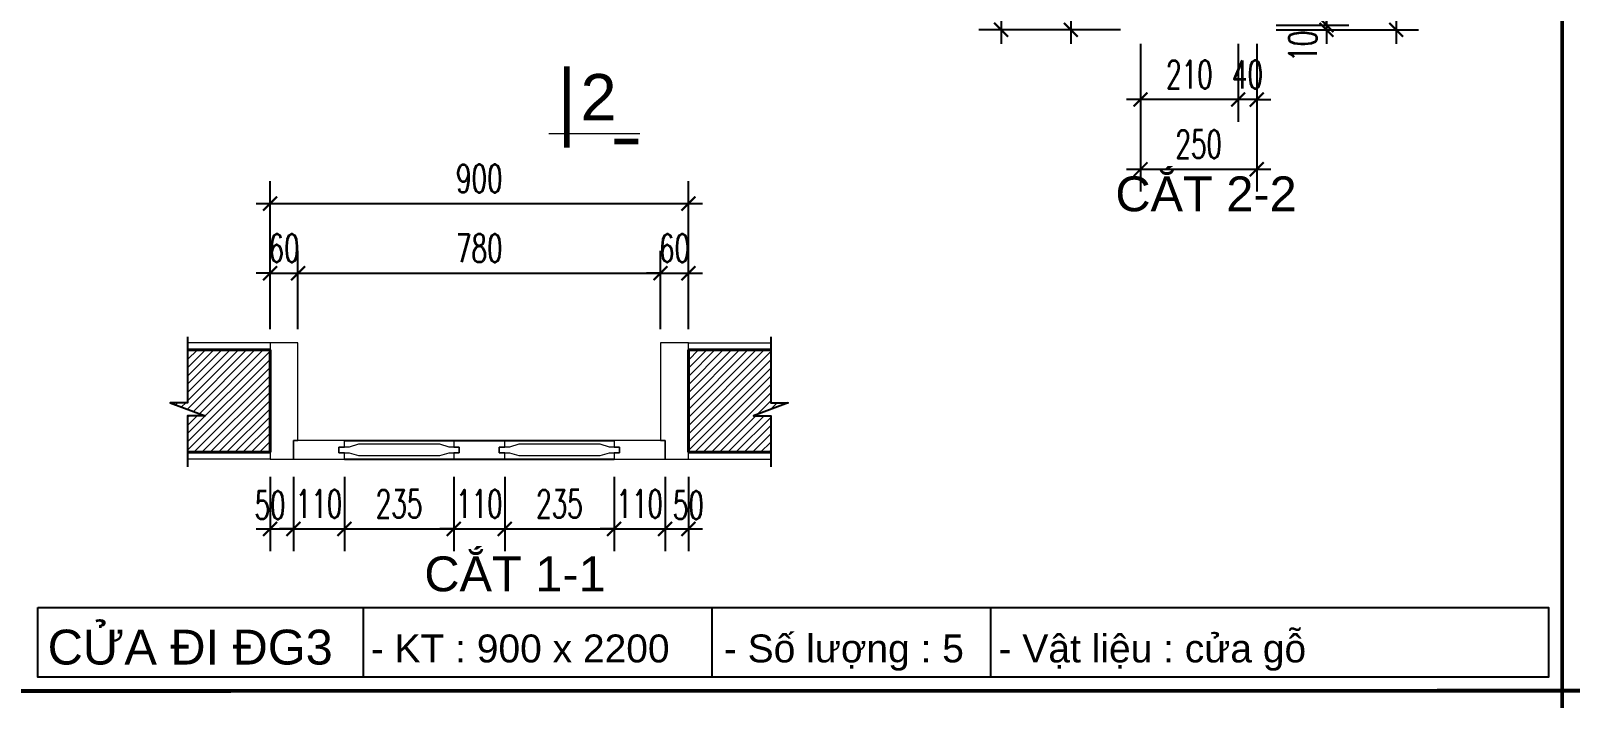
# Model space of a CAD drawing. Header units: millimetres. Extents: x -229618 to 2906, y -178063 to 96806.
# Drawn here: x -15652 to -12340, y -43456 to -42020 of the extents above; entities that cross this region are included whole.
import ezdxf
from ezdxf.enums import TextEntityAlignment as Align

# ---------------------------------------------------------------- set-up
doc = ezdxf.new("R2010")
doc.units = ezdxf.units.MM
doc.header["$LTSCALE"] = 200
doc.header["$MEASUREMENT"] = 0
doc.header["$PDMODE"] = 3
doc.header["$PDSIZE"] = 50
doc.linetypes.add('DASHED2', pattern=[0.375, 0.25, -0.125])
doc.layers.get('0').update_dxf_attribs({"color": 95, "linetype": 'CONTINUOUS'})
doc.layers.get('DEFPOINTS').update_dxf_attribs({"linetype": 'CONTINUOUS'})
for name, color, linetype, lineweight in [('cat', 1, 'CONTINUOUS', 40), ('hatch', 250, 'CONTINUOUS', 5), ('khuat', 8, 'DASHED2', 15), ('thay', 7, 'CONTINUOUS', 18)]:
    doc.layers.add(name, color=color, linetype=linetype, lineweight=lineweight)
for name, color, linetype in [('CUA', 145, 'CONTINUOUS'), ('DIM', 251, 'CONTINUOUS'), ('TEXT', 33, 'CONTINUOUS')]:
    doc.layers.add(name, color=color, linetype=linetype)
doc.styles.add('Aria H iso', font='Vharial_0.ttf')
doc.styles.add('Arial iso', font='vnarial_0.ttf')
doc.styles.add('Scale', font='vnsimli.shx', dxfattribs={"width": 0.65, "bigfont": 'bigfont.shx'})
doc.dimstyles.new('Scale', dxfattribs={"dimscale": 75, "dimtxt": 2, "dimasz": 1, "dimexe": 1.6, "dimexo": 0, "dimgap": 0.8, "dimtad": 1, "dimdec": 0, "dimzin": 0, "dimdsep": 46, "dimtxsty": 'Scale', "dimblk": 'ARCHTICK', "dimcen": 0.1, "dimdle": 1, "dimclrd": 256, "dimclre": 256, "dimclrt": 3, "dimadec": 0, "dimazin": 0, "dimtfac": 1, "dimtdec": 0, "dimtix": 1, "dimtmove": 2, "dimatfit": 3, "dimldrblk": 'ARCHTICK', "dimfxl": 0, "dimtolj": 1, "dimtzin": 0, "dimarcsym": 0})
pattern_1 = [(45, (-75380.774, -45359.197), (-8.8388348, 8.8388348), [])]

# ---------------------------------------------------------------- blocks, each defined once
blk = doc.blocks.new('cactd')
at = {"layer": 'thay', "ltscale": 600}
blk.add_line((-9972, -9225), (2458, -9225), dxfattribs=at)
at = {"layer": 'thay', "ltscale": 600, "const_width": 762}
for points in [[(0, 0), (0, -11114)], [(-9771, -10263), (-6486, -10263)]]:
    blk.add_lwpolyline(points, dxfattribs=at)
at = {"layer": 'TEXT', "style": 'Aria H iso'}
blk.add_attdef('1', text='', height=6350, dxfattribs=at).set_placement((-4149, -4127), align=Align.MIDDLE_CENTER)
blk = doc.blocks.new('_ArchTick')
at = {"color": 0, "linetype": 'ByBlock', "const_width": 0.15}
blk.add_lwpolyline([(-0.5, -0.5), (0.5, 0.5)], dxfattribs=at)
blk = doc.blocks.new('*D438')
at = {"layer": 'DEFPOINTS', "color": 0, "linetype": 'Continuous'}
for p in [(-12972.5, -39817.9), (-12972.5, -42017.9), (-12714.1, -42017.9)]:
    blk.add_point(p, dxfattribs=at)
at = {"layer": 'DIM', "linetype": 'Continuous', "lineweight": -2}
for p, q in [((-12714.1, -39787.9), (-12714.1, -42047.9)), ((-12972.5, -39817.9), (-12666.1, -39817.9)), ((-12972.5, -42017.9), (-12666.1, -42017.9))]:
    blk.add_line(p, q, dxfattribs=at)
at = {"layer": 'DIM', "linetype": 'Continuous', "lineweight": -2, "xscale": 30, "yscale": 30, "zscale": 30}
for p, rotation in [((-12714.1, -39817.9), 90), ((-12714.1, -42017.9), 270)]:
    blk.add_blockref('_ArchTick', p, dxfattribs=dict(at, rotation=rotation))
at = {"layer": 'DIM', "color": 3, "linetype": 'Continuous', "insert": (-12768.1, -40917.9), "char_height": 60, "attachment_point": 5, "rotation": 90, "style": 'Scale'}
blk.add_mtext('\\A1;2200', dxfattribs=at)
blk = doc.blocks.new('*D445')
at = {"layer": 'DEFPOINTS', "color": 0, "linetype": 'Continuous'}
for p in [(-12972.5, -41827.9), (-12972.5, -42007.9), (-12864.1, -42007.9)]:
    blk.add_point(p, dxfattribs=at)
at = {"layer": 'DIM', "linetype": 'Continuous', "lineweight": -2}
for p, q in [((-12972.5, -41827.9), (-12816.1, -41827.9)), ((-12864.1, -41797.9), (-12864.1, -42037.9)), ((-12972.5, -42007.9), (-12816.1, -42007.9))]:
    blk.add_line(p, q, dxfattribs=at)
at = {"layer": 'DIM', "linetype": 'Continuous', "lineweight": -2, "xscale": 30, "yscale": 30, "zscale": 30}
for p, rotation in [((-12864.1, -41827.9), 90), ((-12864.1, -42007.9), 270)]:
    blk.add_blockref('_ArchTick', p, dxfattribs=dict(at, rotation=rotation))
at = {"layer": 'DIM', "color": 3, "linetype": 'Continuous', "insert": (-12918.1, -41917.9), "char_height": 60, "attachment_point": 5, "rotation": 90, "style": 'Scale'}
blk.add_mtext('\\A1;180', dxfattribs=at)
blk = doc.blocks.new('*D446')
at = {"layer": 'DEFPOINTS', "color": 0, "linetype": 'Continuous'}
for p in [(-12972.5, -42007.9), (-12972.5, -42017.9), (-12864.1, -42017.9)]:
    blk.add_point(p, dxfattribs=at)
at = {"layer": 'DIM', "linetype": 'Continuous', "lineweight": -2}
for p, q in [((-12864.1, -42007.9), (-12864.1, -41977.9)), ((-12972.5, -42007.9), (-12816.1, -42007.9)), ((-12972.5, -42017.9), (-12816.1, -42017.9)), ((-12864.1, -42007.9), (-12864.1, -42017.9)), ((-12864.1, -42017.9), (-12864.1, -42047.9))]:
    blk.add_line(p, q, dxfattribs=at)
at = {"layer": 'DIM', "linetype": 'Continuous', "lineweight": -2, "xscale": 30, "yscale": 30, "zscale": 30}
for p, rotation in [((-12864.1, -42007.9), 270), ((-12864.1, -42017.9), 90)]:
    blk.add_blockref('_ArchTick', p, dxfattribs=dict(at, rotation=rotation))
at = {"layer": 'DIM', "color": 3, "linetype": 'Continuous', "insert": (-12915.1, -42053.1), "char_height": 60, "attachment_point": 5, "rotation": 90, "style": 'Scale'}
blk.add_mtext('\\A1;10', dxfattribs=at)
blk = doc.blocks.new('*D448')
at = {"layer": 'DEFPOINTS', "color": 0, "linetype": 'Continuous'}
for p in [(-13307.6, -39817.9), (-13564.1, -42017.9), (-13307.6, -42017.9)]:
    blk.add_point(p, dxfattribs=at)
at = {"layer": 'DIM', "linetype": 'Continuous', "lineweight": -2}
for p, q in [((-13564.1, -39787.9), (-13564.1, -42047.9)), ((-13307.6, -39817.9), (-13612.1, -39817.9)), ((-13307.6, -42017.9), (-13612.1, -42017.9))]:
    blk.add_line(p, q, dxfattribs=at)
at = {"layer": 'DIM', "linetype": 'Continuous', "lineweight": -2, "xscale": 30, "yscale": 30, "zscale": 30}
for p, rotation in [((-13564.1, -39817.9), 90), ((-13564.1, -42017.9), 270)]:
    blk.add_blockref('_ArchTick', p, dxfattribs=dict(at, rotation=rotation))
at = {"layer": 'DIM', "color": 3, "linetype": 'Continuous', "insert": (-13618.1, -40917.9), "char_height": 60, "attachment_point": 5, "rotation": 90, "style": 'Scale'}
blk.add_mtext('\\A1;2200', dxfattribs=at)
blk = doc.blocks.new('*D449')
at = {"layer": 'DEFPOINTS', "color": 0, "linetype": 'Continuous'}
for p in [(-13307.6, -39877.9), (-13414.1, -42017.9), (-13307.6, -42017.9)]:
    blk.add_point(p, dxfattribs=at)
at = {"layer": 'DIM', "linetype": 'Continuous', "lineweight": -2}
for p, q in [((-13414.1, -39847.9), (-13414.1, -42047.9)), ((-13307.6, -39877.9), (-13462.1, -39877.9)), ((-13307.6, -42017.9), (-13462.1, -42017.9))]:
    blk.add_line(p, q, dxfattribs=at)
at = {"layer": 'DIM', "linetype": 'Continuous', "lineweight": -2, "xscale": 30, "yscale": 30, "zscale": 30}
for p, rotation in [((-13414.1, -39877.9), 90), ((-13414.1, -42017.9), 270)]:
    blk.add_blockref('_ArchTick', p, dxfattribs=dict(at, rotation=rotation))
at = {"layer": 'DIM', "color": 3, "linetype": 'Continuous', "insert": (-13468.1, -40947.9), "char_height": 60, "attachment_point": 5, "rotation": 90, "style": 'Scale'}
blk.add_mtext('\\A1;2140', dxfattribs=at)
blk = doc.blocks.new('*D450')
at = {"layer": 'DEFPOINTS', "color": 0, "linetype": 'Continuous'}
for p in [(-15136.9, -42979.6), (-15086.7, -42979.6), (-15086.7, -43091.6)]:
    blk.add_point(p, dxfattribs=at)
at = {"layer": 'DIM', "linetype": 'Continuous', "lineweight": -2}
for p, q in [((-15136.9, -42979.6), (-15136.9, -43139.6)), ((-15086.7, -42979.6), (-15086.7, -43139.6)), ((-15166.9, -43091.6), (-15056.7, -43091.6))]:
    blk.add_line(p, q, dxfattribs=at)
at = {"layer": 'DIM', "linetype": 'Continuous', "lineweight": -2, "xscale": 30, "yscale": 30, "zscale": 30, "rotation": 180}
blk.add_blockref('_ArchTick', (-15136.9, -43091.6), dxfattribs=at)
at = {"layer": 'DIM', "linetype": 'Continuous', "lineweight": -2, "xscale": 30, "yscale": 30, "zscale": 30}
blk.add_blockref('_ArchTick', (-15086.7, -43091.6), dxfattribs=at)
at = {"layer": 'DIM', "color": 3, "linetype": 'Continuous', "insert": (-15136.9, -43040.6), "char_height": 60, "attachment_point": 5, "style": 'Scale'}
blk.add_mtext('\\A1;50', dxfattribs=at)
blk = doc.blocks.new('*D451')
at = {"layer": 'DEFPOINTS', "color": 0, "linetype": 'Continuous'}
for p in [(-15086.7, -42979.6), (-14976.9, -42979.6), (-14976.9, -43091.6)]:
    blk.add_point(p, dxfattribs=at)
at = {"layer": 'DIM', "linetype": 'Continuous', "lineweight": -2}
for p, q in [((-15086.7, -42979.6), (-15086.7, -43139.6)), ((-14976.9, -42979.6), (-14976.9, -43139.6)), ((-15086.7, -43091.6), (-15116.7, -43091.6)), ((-15086.7, -43091.6), (-14976.9, -43091.6)), ((-14976.9, -43091.6), (-14946.9, -43091.6))]:
    blk.add_line(p, q, dxfattribs=at)
at = {"layer": 'DIM', "linetype": 'Continuous', "lineweight": -2, "xscale": 30, "yscale": 30, "zscale": 30}
blk.add_blockref('_ArchTick', (-15086.7, -43091.6), dxfattribs=at)
at = {"layer": 'DIM', "linetype": 'Continuous', "lineweight": -2, "xscale": 30, "yscale": 30, "zscale": 30, "rotation": 180}
blk.add_blockref('_ArchTick', (-14976.9, -43091.6), dxfattribs=at)
at = {"layer": 'DIM', "color": 3, "linetype": 'Continuous', "insert": (-15031.8, -43037.6), "char_height": 60, "attachment_point": 5, "style": 'Scale'}
blk.add_mtext('\\A1;110', dxfattribs=at)
blk = doc.blocks.new('*D452')
at = {"layer": 'DEFPOINTS', "color": 0, "linetype": 'Continuous'}
for p in [(-14976.9, -42979.6), (-14741.9, -42979.6), (-14741.9, -43091.6)]:
    blk.add_point(p, dxfattribs=at)
at = {"layer": 'DIM', "linetype": 'Continuous', "lineweight": -2}
for p, q in [((-14976.9, -42979.6), (-14976.9, -43139.6)), ((-14741.9, -42979.6), (-14741.9, -43139.6)), ((-15006.9, -43091.6), (-14711.9, -43091.6))]:
    blk.add_line(p, q, dxfattribs=at)
at = {"layer": 'DIM', "linetype": 'Continuous', "lineweight": -2, "xscale": 30, "yscale": 30, "zscale": 30, "rotation": 180}
blk.add_blockref('_ArchTick', (-14976.9, -43091.6), dxfattribs=at)
at = {"layer": 'DIM', "linetype": 'Continuous', "lineweight": -2, "xscale": 30, "yscale": 30, "zscale": 30}
blk.add_blockref('_ArchTick', (-14741.9, -43091.6), dxfattribs=at)
at = {"layer": 'DIM', "color": 3, "linetype": 'Continuous', "insert": (-14859.4, -43037.6), "char_height": 60, "attachment_point": 5, "style": 'Scale'}
blk.add_mtext('\\A1;235', dxfattribs=at)
blk = doc.blocks.new('*D453')
at = {"layer": 'DEFPOINTS', "color": 0, "linetype": 'Continuous'}
for p in [(-14741.9, -42979.6), (-14631.9, -42979.6), (-14631.9, -43091.6)]:
    blk.add_point(p, dxfattribs=at)
at = {"layer": 'DIM', "linetype": 'Continuous', "lineweight": -2}
for p, q in [((-14741.9, -42979.6), (-14741.9, -43139.6)), ((-14631.9, -42979.6), (-14631.9, -43139.6)), ((-14741.9, -43091.6), (-14771.9, -43091.6)), ((-14741.9, -43091.6), (-14631.9, -43091.6)), ((-14631.9, -43091.6), (-14601.9, -43091.6))]:
    blk.add_line(p, q, dxfattribs=at)
at = {"layer": 'DIM', "linetype": 'Continuous', "lineweight": -2, "xscale": 30, "yscale": 30, "zscale": 30}
blk.add_blockref('_ArchTick', (-14741.9, -43091.6), dxfattribs=at)
at = {"layer": 'DIM', "linetype": 'Continuous', "lineweight": -2, "xscale": 30, "yscale": 30, "zscale": 30, "rotation": 180}
blk.add_blockref('_ArchTick', (-14631.9, -43091.6), dxfattribs=at)
at = {"layer": 'DIM', "color": 3, "linetype": 'Continuous', "insert": (-14686.9, -43037.6), "char_height": 60, "attachment_point": 5, "style": 'Scale'}
blk.add_mtext('\\A1;110', dxfattribs=at)
blk = doc.blocks.new('*D454')
at = {"layer": 'DEFPOINTS', "color": 0, "linetype": 'Continuous'}
for p in [(-14631.9, -42979.6), (-14396.9, -42979.6), (-14396.9, -43091.6)]:
    blk.add_point(p, dxfattribs=at)
at = {"layer": 'DIM', "linetype": 'Continuous', "lineweight": -2}
for p, q in [((-14631.9, -42979.6), (-14631.9, -43139.6)), ((-14396.9, -42979.6), (-14396.9, -43139.6)), ((-14661.9, -43091.6), (-14366.9, -43091.6))]:
    blk.add_line(p, q, dxfattribs=at)
at = {"layer": 'DIM', "linetype": 'Continuous', "lineweight": -2, "xscale": 30, "yscale": 30, "zscale": 30, "rotation": 180}
blk.add_blockref('_ArchTick', (-14631.9, -43091.6), dxfattribs=at)
at = {"layer": 'DIM', "linetype": 'Continuous', "lineweight": -2, "xscale": 30, "yscale": 30, "zscale": 30}
blk.add_blockref('_ArchTick', (-14396.9, -43091.6), dxfattribs=at)
at = {"layer": 'DIM', "color": 3, "linetype": 'Continuous', "insert": (-14514.4, -43037.6), "char_height": 60, "attachment_point": 5, "style": 'Scale'}
blk.add_mtext('\\A1;235', dxfattribs=at)
blk = doc.blocks.new('*D455')
at = {"layer": 'DEFPOINTS', "color": 0, "linetype": 'Continuous'}
for p in [(-14396.9, -42979.6), (-14286.9, -42979.6), (-14286.9, -43091.6)]:
    blk.add_point(p, dxfattribs=at)
at = {"layer": 'DIM', "linetype": 'Continuous', "lineweight": -2}
for p, q in [((-14396.9, -42979.6), (-14396.9, -43139.6)), ((-14286.9, -42979.6), (-14286.9, -43139.6)), ((-14396.9, -43091.6), (-14426.9, -43091.6)), ((-14396.9, -43091.6), (-14286.9, -43091.6)), ((-14286.9, -43091.6), (-14256.9, -43091.6))]:
    blk.add_line(p, q, dxfattribs=at)
at = {"layer": 'DIM', "linetype": 'Continuous', "lineweight": -2, "xscale": 30, "yscale": 30, "zscale": 30}
blk.add_blockref('_ArchTick', (-14396.9, -43091.6), dxfattribs=at)
at = {"layer": 'DIM', "linetype": 'Continuous', "lineweight": -2, "xscale": 30, "yscale": 30, "zscale": 30, "rotation": 180}
blk.add_blockref('_ArchTick', (-14286.9, -43091.6), dxfattribs=at)
at = {"layer": 'DIM', "color": 3, "linetype": 'Continuous', "insert": (-14341.9, -43037.6), "char_height": 60, "attachment_point": 5, "style": 'Scale'}
blk.add_mtext('\\A1;110', dxfattribs=at)
blk = doc.blocks.new('*D456')
at = {"layer": 'DEFPOINTS', "color": 0, "linetype": 'Continuous'}
for p in [(-14286.9, -42979.6), (-14236.9, -42979.6), (-14236.9, -43091.6)]:
    blk.add_point(p, dxfattribs=at)
at = {"layer": 'DIM', "linetype": 'Continuous', "lineweight": -2}
for p, q in [((-14286.9, -42979.6), (-14286.9, -43139.6)), ((-14236.9, -42979.6), (-14236.9, -43139.6)), ((-14316.9, -43091.6), (-14206.9, -43091.6))]:
    blk.add_line(p, q, dxfattribs=at)
at = {"layer": 'DIM', "linetype": 'Continuous', "lineweight": -2, "xscale": 30, "yscale": 30, "zscale": 30, "rotation": 180}
blk.add_blockref('_ArchTick', (-14286.9, -43091.6), dxfattribs=at)
at = {"layer": 'DIM', "linetype": 'Continuous', "lineweight": -2, "xscale": 30, "yscale": 30, "zscale": 30}
blk.add_blockref('_ArchTick', (-14236.9, -43091.6), dxfattribs=at)
at = {"layer": 'DIM', "color": 3, "linetype": 'Continuous', "insert": (-14236.9, -43040.6), "char_height": 60, "attachment_point": 5, "style": 'Scale'}
blk.add_mtext('\\A1;50', dxfattribs=at)
blk = doc.blocks.new('*D478')
at = {"layer": 'DEFPOINTS', "color": 0, "linetype": 'Continuous'}
for p in [(-15076.9, -42541.6), (-15136.9, -42661.6), (-15076.9, -42661.6)]:
    blk.add_point(p, dxfattribs=at)
at = {"layer": 'DIM', "linetype": 'Continuous', "lineweight": -2}
for p, q in [((-15136.9, -42661.6), (-15136.9, -42493.6)), ((-15076.9, -42661.6), (-15076.9, -42493.6)), ((-15136.9, -42541.6), (-15166.9, -42541.6)), ((-15136.9, -42541.6), (-15076.9, -42541.6)), ((-15076.9, -42541.6), (-15046.9, -42541.6))]:
    blk.add_line(p, q, dxfattribs=at)
at = {"layer": 'DIM', "linetype": 'Continuous', "lineweight": -2, "xscale": 30, "yscale": 30, "zscale": 30}
blk.add_blockref('_ArchTick', (-15136.9, -42541.6), dxfattribs=at)
at = {"layer": 'DIM', "linetype": 'Continuous', "lineweight": -2, "xscale": 30, "yscale": 30, "zscale": 30, "rotation": 180}
blk.add_blockref('_ArchTick', (-15076.9, -42541.6), dxfattribs=at)
at = {"layer": 'DIM', "color": 3, "linetype": 'Continuous', "insert": (-15106.9, -42487.6), "char_height": 60, "attachment_point": 5, "style": 'Scale'}
blk.add_mtext('\\A1;60', dxfattribs=at)
blk = doc.blocks.new('*D479')
at = {"layer": 'DEFPOINTS', "color": 0, "linetype": 'Continuous'}
for p in [(-14296.9, -42541.6), (-15076.9, -42661.6), (-14296.9, -42661.6)]:
    blk.add_point(p, dxfattribs=at)
at = {"layer": 'DIM', "linetype": 'Continuous', "lineweight": -2}
for p, q in [((-15076.9, -42661.6), (-15076.9, -42493.6)), ((-14296.9, -42661.6), (-14296.9, -42493.6)), ((-15106.9, -42541.6), (-14266.9, -42541.6))]:
    blk.add_line(p, q, dxfattribs=at)
at = {"layer": 'DIM', "linetype": 'Continuous', "lineweight": -2, "xscale": 30, "yscale": 30, "zscale": 30, "rotation": 180}
blk.add_blockref('_ArchTick', (-15076.9, -42541.6), dxfattribs=at)
at = {"layer": 'DIM', "linetype": 'Continuous', "lineweight": -2, "xscale": 30, "yscale": 30, "zscale": 30}
blk.add_blockref('_ArchTick', (-14296.9, -42541.6), dxfattribs=at)
at = {"layer": 'DIM', "color": 3, "linetype": 'Continuous', "insert": (-14686.9, -42487.6), "char_height": 60, "attachment_point": 5, "style": 'Scale'}
blk.add_mtext('\\A1;780', dxfattribs=at)
blk = doc.blocks.new('*D480')
at = {"layer": 'DEFPOINTS', "color": 0, "linetype": 'Continuous'}
for p in [(-14236.9, -42541.6), (-14296.9, -42661.6), (-14236.9, -42661.6)]:
    blk.add_point(p, dxfattribs=at)
at = {"layer": 'DIM', "linetype": 'Continuous', "lineweight": -2}
for p, q in [((-14296.9, -42661.6), (-14296.9, -42493.6)), ((-14236.9, -42661.6), (-14236.9, -42493.6)), ((-14296.9, -42541.6), (-14326.9, -42541.6)), ((-14296.9, -42541.6), (-14236.9, -42541.6)), ((-14236.9, -42541.6), (-14206.9, -42541.6))]:
    blk.add_line(p, q, dxfattribs=at)
at = {"layer": 'DIM', "linetype": 'Continuous', "lineweight": -2, "xscale": 30, "yscale": 30, "zscale": 30}
blk.add_blockref('_ArchTick', (-14296.9, -42541.6), dxfattribs=at)
at = {"layer": 'DIM', "linetype": 'Continuous', "lineweight": -2, "xscale": 30, "yscale": 30, "zscale": 30, "rotation": 180}
blk.add_blockref('_ArchTick', (-14236.9, -42541.6), dxfattribs=at)
at = {"layer": 'DIM', "color": 3, "linetype": 'Continuous', "insert": (-14266.9, -42487.6), "char_height": 60, "attachment_point": 5, "style": 'Scale'}
blk.add_mtext('\\A1;60', dxfattribs=at)
blk = doc.blocks.new('*D481')
at = {"layer": 'DEFPOINTS', "color": 0, "linetype": 'Continuous'}
for p in [(-13054.1, -42047.9), (-13014.1, -42047.9), (-13054.1, -42167.9)]:
    blk.add_point(p, dxfattribs=at)
at = {"layer": 'DIM', "linetype": 'Continuous', "lineweight": -2}
for p, q in [((-13054.1, -42047.9), (-13054.1, -42215.9)), ((-13014.1, -42047.9), (-13014.1, -42215.9)), ((-13054.1, -42167.9), (-13084.1, -42167.9)), ((-13014.1, -42167.9), (-13054.1, -42167.9)), ((-13014.1, -42167.9), (-12984.1, -42167.9))]:
    blk.add_line(p, q, dxfattribs=at)
at = {"layer": 'DIM', "linetype": 'Continuous', "lineweight": -2, "xscale": 30, "yscale": 30, "zscale": 30}
blk.add_blockref('_ArchTick', (-13054.1, -42167.9), dxfattribs=at)
at = {"layer": 'DIM', "linetype": 'Continuous', "lineweight": -2, "xscale": 30, "yscale": 30, "zscale": 30, "rotation": 180}
blk.add_blockref('_ArchTick', (-13014.1, -42167.9), dxfattribs=at)
at = {"layer": 'DIM', "color": 3, "linetype": 'Continuous', "insert": (-13034.1, -42113.9), "char_height": 60, "attachment_point": 5, "style": 'Scale'}
blk.add_mtext('\\A1;40', dxfattribs=at)
blk = doc.blocks.new('*D482')
at = {"layer": 'DEFPOINTS', "color": 0, "linetype": 'Continuous'}
for p in [(-13264.1, -42047.9), (-13054.1, -42047.9), (-13264.1, -42167.9)]:
    blk.add_point(p, dxfattribs=at)
at = {"layer": 'DIM', "linetype": 'Continuous', "lineweight": -2}
for p, q in [((-13264.1, -42047.9), (-13264.1, -42215.9)), ((-13054.1, -42047.9), (-13054.1, -42215.9)), ((-13024.1, -42167.9), (-13294.1, -42167.9))]:
    blk.add_line(p, q, dxfattribs=at)
at = {"layer": 'DIM', "linetype": 'Continuous', "lineweight": -2, "xscale": 30, "yscale": 30, "zscale": 30, "rotation": 180}
blk.add_blockref('_ArchTick', (-13264.1, -42167.9), dxfattribs=at)
at = {"layer": 'DIM', "linetype": 'Continuous', "lineweight": -2, "xscale": 30, "yscale": 30, "zscale": 30}
blk.add_blockref('_ArchTick', (-13054.1, -42167.9), dxfattribs=at)
at = {"layer": 'DIM', "color": 3, "linetype": 'Continuous', "insert": (-13159.1, -42113.9), "char_height": 60, "attachment_point": 5, "style": 'Scale'}
blk.add_mtext('\\A1;210', dxfattribs=at)
blk = doc.blocks.new('*D495')
at = {"layer": 'DEFPOINTS', "color": 0, "linetype": 'Continuous'}
for p in [(-14236.9, -42391.6), (-15136.9, -42661.6), (-14236.9, -42661.6)]:
    blk.add_point(p, dxfattribs=at)
at = {"layer": 'DIM', "linetype": 'Continuous', "lineweight": -2}
for p, q in [((-15136.9, -42661.6), (-15136.9, -42343.6)), ((-14236.9, -42661.6), (-14236.9, -42343.6)), ((-15166.9, -42391.6), (-14206.9, -42391.6))]:
    blk.add_line(p, q, dxfattribs=at)
at = {"layer": 'DIM', "linetype": 'Continuous', "lineweight": -2, "xscale": 30, "yscale": 30, "zscale": 30, "rotation": 180}
blk.add_blockref('_ArchTick', (-15136.9, -42391.6), dxfattribs=at)
at = {"layer": 'DIM', "linetype": 'Continuous', "lineweight": -2, "xscale": 30, "yscale": 30, "zscale": 30}
blk.add_blockref('_ArchTick', (-14236.9, -42391.6), dxfattribs=at)
at = {"layer": 'DIM', "color": 3, "linetype": 'Continuous', "insert": (-14686.9, -42337.6), "char_height": 60, "attachment_point": 5, "style": 'Scale'}
blk.add_mtext('\\A1;900', dxfattribs=at)
blk = doc.blocks.new('*D526')
at = {"layer": 'DEFPOINTS', "color": 0, "linetype": 'Continuous'}
for p in [(-13264.1, -42047.9), (-13014.1, -42047.9), (-13014.1, -42317.9)]:
    blk.add_point(p, dxfattribs=at)
at = {"layer": 'DIM', "linetype": 'Continuous', "lineweight": -2}
for p, q in [((-13264.1, -42047.9), (-13264.1, -42365.9)), ((-13014.1, -42047.9), (-13014.1, -42365.9)), ((-13294.1, -42317.9), (-12984.1, -42317.9))]:
    blk.add_line(p, q, dxfattribs=at)
at = {"layer": 'DIM', "linetype": 'Continuous', "lineweight": -2, "xscale": 30, "yscale": 30, "zscale": 30, "rotation": 180}
blk.add_blockref('_ArchTick', (-13264.1, -42317.9), dxfattribs=at)
at = {"layer": 'DIM', "linetype": 'Continuous', "lineweight": -2, "xscale": 30, "yscale": 30, "zscale": 30}
blk.add_blockref('_ArchTick', (-13014.1, -42317.9), dxfattribs=at)
at = {"layer": 'DIM', "color": 3, "linetype": 'Continuous', "insert": (-13139.1, -42263.9), "char_height": 60, "attachment_point": 5, "style": 'Scale'}
blk.add_mtext('\\A1;250', dxfattribs=at)

msp = doc.modelspace()

# ---------------------------------------------------------------- hatches: boundary and pattern name
at = {"layer": 'hatch', "linetype": 'Continuous'}
h = msp.add_hatch(dxfattribs=at)
h.set_pattern_fill('ANSI31', color=256, scale=100, style=0)
h.set_pattern_definition(pattern_1)
h.paths.add_polyline_path([(-15136.9, -42706.6), (-15314.3, -42706.6), (-15314.3, -42820.1), (-15351.9, -42820.1), (-15276.8, -42848.3), (-15314.3, -42848.3), (-15314.3, -42926.6), (-15136.9, -42926.6)])
h = msp.add_hatch(dxfattribs=at)
h.set_pattern_fill('ANSI31', color=256, scale=100, style=0)
h.set_pattern_definition(pattern_1)
h.paths.add_polyline_path([(-14022, -42820.1), (-14059.6, -42820.1), (-14059.6, -42706.6), (-14236.9, -42706.6), (-14236.9, -42926.6), (-14059.6, -42926.6), (-14059.6, -42848.3), (-14097.1, -42848.3)])

# ---------------------------------------------------------------- linework, layer by layer
at = {"layer": 'cat', "linetype": 'Continuous'}
for p, q in [((-15136.9, -42706.6), (-15314.3, -42706.6)), ((-15136.9, -42706.6), (-15136.9, -42926.6)), ((-14236.9, -42706.6), (-14059.6, -42706.6)), ((-14236.9, -42706.6), (-14236.9, -42926.6)), ((-15136.9, -42926.6), (-15314.3, -42926.6)), ((-14236.9, -42926.6), (-14059.6, -42926.6))]:
    msp.add_line(p, q, dxfattribs=at)
at = {"layer": 'CUA'}
for p, q in [((-14976.9, -42901.6), (-14396.9, -42901.6)), ((-14976.9, -42941.6), (-14396.9, -42941.6))]:
    msp.add_line(p, q, dxfattribs=at)
at = {"layer": 'CUA', "linetype": 'Continuous'}
for points in [[(-15636.8, -43260.5), (-12386.8, -43260.5), (-12386.8, -43410.5), (-15636.8, -43410.5)], [(-15636.8, -43260.5), (-14936.8, -43260.5), (-14936.8, -43410.5), (-15636.8, -43410.5)], [(-15636.8, -43260.5), (-14186.8, -43260.5), (-14186.8, -43410.5), (-15636.8, -43410.5)], [(-15636.8, -43260.5), (-13586.8, -43260.5), (-13586.8, -43410.5), (-15636.8, -43410.5)], [(-15636.8, -43260.5), (-12386.8, -43260.5), (-12386.8, -43410.5), (-15636.8, -43410.5)]]:
    msp.add_lwpolyline(points, close=True, dxfattribs=at)
at = {"layer": 'DIM', "linetype": 'Continuous'}
for points in [[(-15314.3, -42678.6), (-15314.3, -42820.1), (-15351.9, -42820.1), (-15276.8, -42848.3), (-15314.3, -42848.3), (-15314.3, -42958.2)], [(-14059.6, -42678.6), (-14059.6, -42820.1), (-14022, -42820.1), (-14097.1, -42848.3), (-14059.6, -42848.3), (-14059.6, -42958.2)]]:
    msp.add_lwpolyline(points, dxfattribs=at)
at = {"layer": 'hatch', "linetype": 'Continuous'}
for p, q in [((-15136.9, -42691.6), (-15314.3, -42691.6)), ((-14236.9, -42691.6), (-14059.6, -42691.6)), ((-15136.9, -42941.6), (-15314.3, -42941.6)), ((-14236.9, -42941.6), (-14059.6, -42941.6))]:
    msp.add_line(p, q, dxfattribs=at)
at = {"layer": 'khuat', "color": 6, "ltscale": 0.3, "const_width": 8}
for points in [[(-12356.8, -47909.7), (-12356.8, -39310.2)], [(-20005.9, -43441.3), (-9278.3, -43438.8)]]:
    msp.add_lwpolyline(points, dxfattribs=at)
at = {"layer": 'thay', "ltscale": 0.5}
for points in [[(-15076.9, -42691.6), (-15136.9, -42691.6), (-15136.9, -42941.6), (-15086.7, -42941.6), (-15086.7, -42901.6), (-15076.9, -42901.6)], [(-14236.9, -42691.6), (-14296.9, -42691.6), (-14296.9, -42901.6), (-14286.9, -42901.6), (-14286.9, -42941.6), (-14236.9, -42941.6)], [(-14988.9, -42915.6), (-14976.9, -42915.6), (-14976.9, -42901.6), (-15086.7, -42901.6), (-15086.7, -42941.6), (-14976.9, -42941.6), (-14976.9, -42927.6), (-14988.9, -42927.6)], [(-14729.9, -42915.6), (-14751.9, -42915.6), (-14771.9, -42909.6), (-14854.4, -42909.6), (-14946.9, -42909.6), (-14966.9, -42915.6), (-14988.9, -42915.6), (-14988.9, -42927.6), (-14966.9, -42927.6), (-14946.9, -42933.6), (-14854.4, -42933.6), (-14771.9, -42933.6), (-14751.9, -42927.6), (-14729.9, -42927.6)], [(-14631.9, -42927.6), (-14643.9, -42927.6), (-14643.9, -42915.6), (-14631.9, -42915.6), (-14631.9, -42901.6), (-14741.9, -42901.6), (-14741.9, -42915.6), (-14729.9, -42915.6), (-14729.9, -42927.6), (-14741.9, -42927.6), (-14741.9, -42941.6), (-14631.9, -42941.6)], [(-14384.9, -42915.6), (-14406.9, -42915.6), (-14426.9, -42909.6), (-14509.4, -42909.6), (-14601.9, -42909.6), (-14621.9, -42915.6), (-14643.9, -42915.6), (-14643.9, -42927.6), (-14621.9, -42927.6), (-14601.9, -42933.6), (-14509.4, -42933.6), (-14426.9, -42933.6), (-14406.9, -42927.6), (-14384.9, -42927.6)], [(-14286.9, -42901.6), (-14396.9, -42901.6), (-14396.9, -42915.6), (-14384.9, -42915.6), (-14384.9, -42927.6), (-14396.9, -42927.6), (-14396.9, -42941.6), (-14286.9, -42941.6)]]:
    msp.add_lwpolyline(points, close=True, dxfattribs=at)

# ---------------------------------------------------------------- block references
at = {"layer": 'DIM', "linetype": 'Continuous'}
ref = msp.add_blockref('cactd', (-14498.7, -42096.3), dxfattribs=dict(at, xscale=-0.015748031437397, yscale=0.015748031437397, zscale=0.0157480314960628))
ref.add_attrib('1', '2', dxfattribs={"layer": 'TEXT', "height": 100, "style": 'Aria H iso'}).set_placement((-14430.2, -42163), align=Align.MIDDLE_CENTER)

# ---------------------------------------------------------------- texts
at = {"layer": 'TEXT', "linetype": 'Continuous', "style": 'Aria H iso'}
for s, p in [('c¾t 2-2', (-13123.3, -42408.3)), ('c¾t 1-1', (-14610, -43225.8)), ('cöa ®i ®g3', (-15308.8, -43383.3))]:
    msp.add_text(s, height=75, dxfattribs=at).set_placement(p, align=Align.CENTER)
at = {"layer": 'TEXT', "linetype": 'Continuous', "style": 'Arial iso'}
for s, p in [('- KT : 900 x 2200', (-14920.3, -43378.7)), ('- Sè l\xadîng : 5', (-14160.6, -43378.7)), ('- VËt liÖu : cöa gç ', (-13569.6, -43378.7))]:
    msp.add_text(s, height=60, dxfattribs=at).set_placement(p)

# ---------------------------------------------------------------- dimensions: what is measured, and where the dimension line sits
at = {"layer": 'DIM', "linetype": 'Continuous'}
for base, p1, p2, picture, middle in [((-13564.1, -42017.9), (-13307.6, -39817.9), (-13307.6, -42017.9), '*D448', (-13618.1, -40917.9)), ((-12714.1, -42017.9), (-12972.5, -39817.9), (-12972.5, -42017.9), '*D438', (-12768.1, -40917.9)), ((-13414.1, -42017.9), (-13307.6, -39877.9), (-13307.6, -42017.9), '*D449', (-13468.1, -40947.9)), ((-12864.1, -42007.9), (-12972.5, -41827.9), (-12972.5, -42007.9), '*D445', (-12918.1, -41917.9))]:
    dim = msp.add_linear_dim(base=base, p1=p1, p2=p2, angle=90, dimstyle='Scale', override={"dimscale": 30}, dxfattribs=at)
    dim.commit()
    dim.dimension.update_dxf_attribs({"geometry": picture, "text_midpoint": middle})
dim = msp.add_linear_dim(base=(-12864.1, -42017.9), p1=(-12972.5, -42007.9), p2=(-12972.5, -42017.9), angle=90, dimstyle='Scale', override={"dimscale": 30}, dxfattribs=at)
dim.commit()
dim.dimension.update_dxf_attribs({"geometry": '*D446', "text_midpoint": (-12915.1, -42053.1), "dimtype": 160})
for base, p1, p2, picture, middle in [((-13264.1, -42167.9), (-13054.1, -42047.9), (-13264.1, -42047.9), '*D482', (-13159.1, -42113.9)), ((-13014.1, -42317.9), (-13264.1, -42047.9), (-13014.1, -42047.9), '*D526', (-13139.1, -42263.9)), ((-13054.1, -42167.9), (-13014.1, -42047.9), (-13054.1, -42047.9), '*D481', (-13034.1, -42113.9)), ((-14236.9, -42391.6), (-15136.9, -42661.6), (-14236.9, -42661.6), '*D495', (-14686.9, -42337.6)), ((-15076.9, -42541.6), (-15136.9, -42661.6), (-15076.9, -42661.6), '*D478', (-15106.9, -42487.6)), ((-14296.9, -42541.6), (-15076.9, -42661.6), (-14296.9, -42661.6), '*D479', (-14686.9, -42487.6)), ((-14236.9, -42541.6), (-14296.9, -42661.6), (-14236.9, -42661.6), '*D480', (-14266.9, -42487.6)), ((-14976.9, -43091.6), (-15086.7, -42979.6), (-14976.9, -42979.6), '*D451', (-15031.8, -43037.6)), ((-14741.9, -43091.6), (-14976.9, -42979.6), (-14741.9, -42979.6), '*D452', (-14859.4, -43037.6)), ((-14631.9, -43091.6), (-14741.9, -42979.6), (-14631.9, -42979.6), '*D453', (-14686.9, -43037.6)), ((-14396.9, -43091.6), (-14631.9, -42979.6), (-14396.9, -42979.6), '*D454', (-14514.4, -43037.6)), ((-14286.9, -43091.6), (-14396.9, -42979.6), (-14286.9, -42979.6), '*D455', (-14341.9, -43037.6))]:
    dim = msp.add_linear_dim(base=base, p1=p1, p2=p2, dimstyle='Scale', override={"dimscale": 30}, dxfattribs=at)
    dim.commit()
    dim.dimension.update_dxf_attribs({"geometry": picture, "text_midpoint": middle})
for base, p1, p2, picture, middle in [((-15086.7, -43091.6), (-15136.9, -42979.6), (-15086.7, -42979.6), '*D450', (-15136.9, -43040.6)), ((-14236.9, -43091.6), (-14286.9, -42979.6), (-14236.9, -42979.6), '*D456', (-14236.9, -43040.6))]:
    dim = msp.add_linear_dim(base=base, p1=p1, p2=p2, dimstyle='Scale', override={"dimscale": 30}, dxfattribs=at)
    dim.commit()
    dim.dimension.update_dxf_attribs({"geometry": picture, "text_midpoint": middle, "dimtype": 160})

doc.saveas('drawing.dxf')
